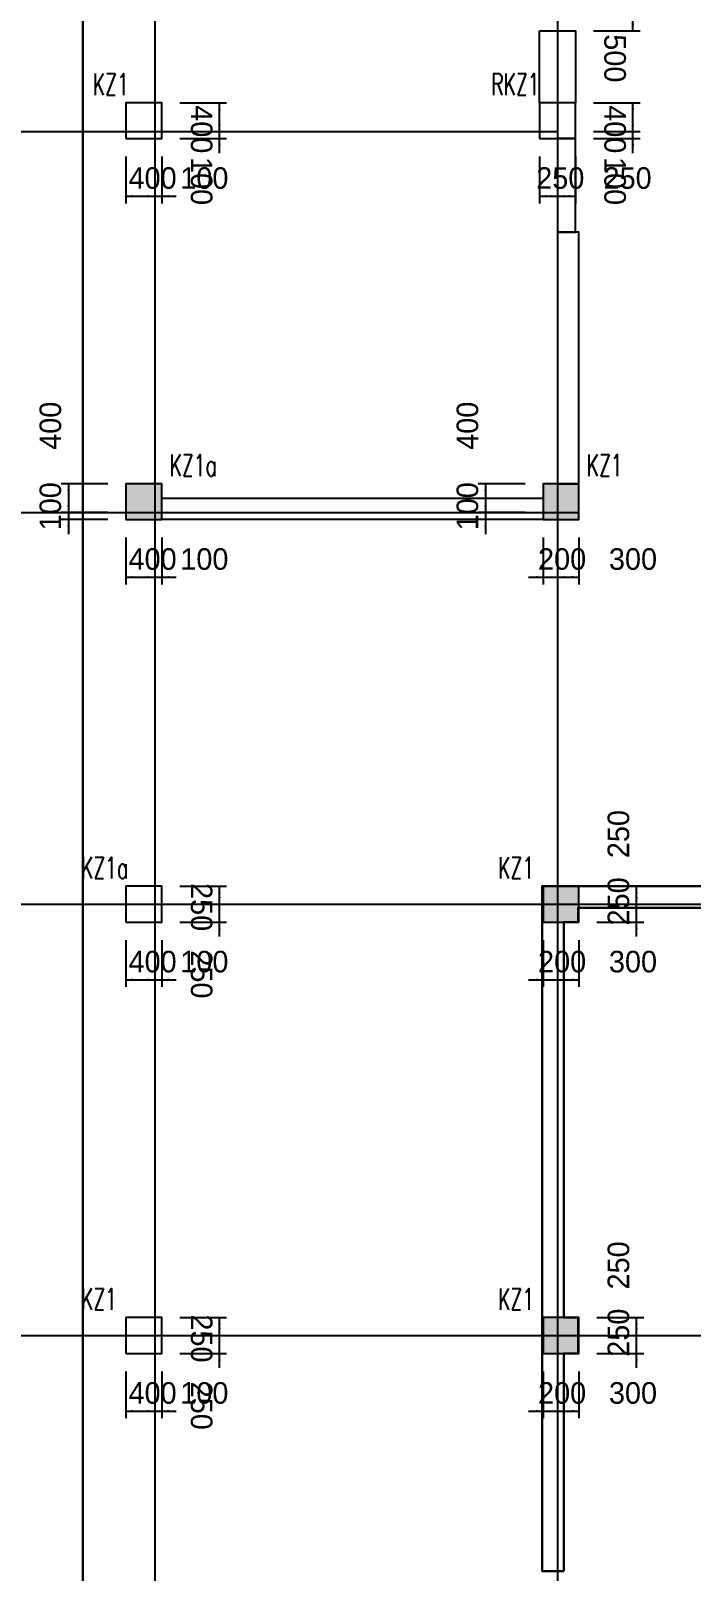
# Model space of a CAD drawing. Extents: x 19107 to 699106, y -67310 to 245688.
# Drawn here: x 591785 to 600968, y 203810 to 225238 of the extents above; entities that cross this region are included whole.
import ezdxf

# ---------------------------------------------------------------- set-up
doc = ezdxf.new("R2010")
doc.units = 0
doc.header["$LTSCALE"] = 100
doc.header["$MEASUREMENT"] = 0
for name, color, linetype in [('DIM', 3, 'Continuous'), ('DOTE', 253, 'Continuous'), ('HATCH', 254, 'Continuous'), ('Q-TEXT', 2, 'Continuous'), ('Q-门框', 6, 'Continuous'), ('WALL', 3, 'Continuous')]:
    doc.layers.add(name, color=color, linetype=linetype)
doc.layers.add('Select Column Frame Position', color=7, linetype='Continuous', lineweight=0)
doc.styles.get("Standard").update_dxf_attribs({"font": 'standard'})
doc.styles.add('汉字', font='汉字')
doc.dimstyles.get("Standard").update_dxf_attribs({"dimtxt": 300, "dimasz": 100, "dimexe": 100, "dimexo": 250, "dimgap": 100, "dimtad": 0, "dimtoh": 1, "dimdec": 0, "dimdsep": 46, "dimcen": 0.09, "dimclrt": 7, "dimadec": 0, "dimazin": 0, "dimtfac": 1, "dimtdec": 4, "dimtofl": 0, "dimtmove": 0, "dimatfit": 3, "dimfxl": 1, "dimtolj": 1, "dimtzin": 0, "dimarcsym": 0})

# ---------------------------------------------------------------- blocks, each defined once
blk = doc.blocks.new('*D259')
at = {"layer": 'DIM', "color": 0, "linetype": 'ByBlock', "lineweight": -2}
for p, q in [((598658, 218938), (598008, 218938)), ((598108, 218938), (598108, 218538)), ((598658, 218538), (598008, 218538))]:
    blk.add_line(p, q, dxfattribs=at)
for points in [[(598108, 218938), (598125, 218838), (598091, 218838)], [(598108, 218538), (598091, 218638), (598125, 218638)]]:
    blk.add_solid(points, dxfattribs=at)
at = {"layer": 'DIM', "color": 7, "linetype": 'Continuous', "lineweight": -2, "insert": (597858, 219744), "char_height": 300, "width": 576.67, "attachment_point": 5, "rotation": 90, "style": '汉字'}
blk.add_mtext('400', dxfattribs=at)
blk = doc.blocks.new('*D615')
at = {"layer": 'DIM', "color": 0, "linetype": 'ByBlock', "lineweight": -2}
for p, q in [((598108, 218738), (598108, 218238)), ((598658, 218538), (598008, 218538)), ((598658, 218438), (598008, 218438))]:
    blk.add_line(p, q, dxfattribs=at)
for points in [[(598108, 218538), (598091, 218638), (598125, 218638)], [(598108, 218438), (598125, 218338), (598091, 218338)]]:
    blk.add_solid(points, dxfattribs=at)
at = {"layer": 'DIM', "color": 7, "linetype": 'Continuous', "lineweight": -2, "insert": (597858, 218624), "char_height": 300, "width": 476.67, "attachment_point": 5, "rotation": 90, "style": '汉字'}
blk.add_mtext('100', dxfattribs=at)
blk = doc.blocks.new('*D937')
at = {"layer": 'DIM', "color": 0, "linetype": 'ByBlock', "lineweight": -2}
for p, q in [((598908, 218188), (598908, 217538)), ((599108, 218188), (599108, 217538)), ((598708, 217638), (599308, 217638))]:
    blk.add_line(p, q, dxfattribs=at)
for points in [[(598908, 217638), (598808, 217621), (598808, 217655)], [(599108, 217638), (599208, 217655), (599208, 217621)]]:
    blk.add_solid(points, dxfattribs=at)
at = {"layer": 'DIM', "color": 7, "linetype": 'Continuous', "lineweight": -2, "insert": (599173, 217888), "char_height": 300, "width": 566.67, "attachment_point": 5, "style": '汉字'}
blk.add_mtext('200', dxfattribs=at)
blk = doc.blocks.new('*D1311')
at = {"layer": 'DIM', "color": 0, "linetype": 'ByBlock', "lineweight": -2}
for p, q in [((599108, 218188), (599108, 217538)), ((599408, 218188), (599408, 217538)), ((599108, 217638), (599408, 217638))]:
    blk.add_line(p, q, dxfattribs=at)
for points in [[(599108, 217638), (599208, 217655), (599208, 217621)], [(599408, 217638), (599308, 217621), (599308, 217655)]]:
    blk.add_solid(points, dxfattribs=at)
at = {"layer": 'DIM', "color": 7, "linetype": 'Continuous', "lineweight": -2, "insert": (600159, 217888), "char_height": 300, "width": 566.67, "attachment_point": 5, "style": '汉字'}
blk.add_mtext('300', dxfattribs=at)
blk = doc.blocks.new('*D4460')
at = {"layer": 'DIM', "color": 0, "linetype": 'ByBlock', "lineweight": -2}
for p, q in [((598908, 206588), (598908, 205938)), ((599108, 206588), (599108, 205938)), ((598708, 206038), (599308, 206038))]:
    blk.add_line(p, q, dxfattribs=at)
for points in [[(598908, 206038), (598808, 206021), (598808, 206055)], [(599108, 206038), (599208, 206055), (599208, 206021)]]:
    blk.add_solid(points, dxfattribs=at)
at = {"layer": 'DIM', "color": 7, "linetype": 'Continuous', "lineweight": -2, "insert": (599173, 206288), "char_height": 300, "width": 566.67, "attachment_point": 5, "style": '汉字'}
blk.add_mtext('200', dxfattribs=at)
blk = doc.blocks.new('*D4795')
at = {"layer": 'DIM', "color": 0, "linetype": 'ByBlock', "lineweight": -2}
for p, q in [((599108, 206588), (599108, 205938)), ((599408, 206588), (599408, 205938)), ((599108, 206038), (599408, 206038))]:
    blk.add_line(p, q, dxfattribs=at)
for points in [[(599108, 206038), (599208, 206055), (599208, 206021)], [(599408, 206038), (599308, 206021), (599308, 206055)]]:
    blk.add_solid(points, dxfattribs=at)
at = {"layer": 'DIM', "color": 7, "linetype": 'Continuous', "lineweight": -2, "insert": (600159, 206288), "char_height": 300, "width": 566.67, "attachment_point": 5, "style": '汉字'}
blk.add_mtext('300', dxfattribs=at)
blk = doc.blocks.new('*D4815')
at = {"layer": 'DIM', "color": 0, "linetype": 'ByBlock', "lineweight": -2}
for p, q in [((600208, 206638), (600208, 207288)), ((599658, 207088), (600308, 207088)), ((599658, 206838), (600308, 206838))]:
    blk.add_line(p, q, dxfattribs=at)
for points in [[(600208, 207088), (600191, 207188), (600225, 207188)], [(600208, 206838), (600225, 206738), (600191, 206738)]]:
    blk.add_solid(points, dxfattribs=at)
at = {"layer": 'DIM', "color": 7, "linetype": 'Continuous', "lineweight": -2, "insert": (599958, 207128), "char_height": 300, "width": 566.67, "attachment_point": 5, "rotation": 90, "style": '汉字'}
blk.add_mtext('250', dxfattribs=at)
blk = doc.blocks.new('*D5138')
at = {"layer": 'DIM', "color": 0, "linetype": 'ByBlock', "lineweight": -2}
for p, q in [((599658, 207338), (600308, 207338)), ((600208, 207088), (600208, 207338)), ((599658, 207088), (600308, 207088))]:
    blk.add_line(p, q, dxfattribs=at)
for points in [[(600208, 207338), (600225, 207238), (600191, 207238)], [(600208, 207088), (600191, 207188), (600225, 207188)]]:
    blk.add_solid(points, dxfattribs=at)
at = {"layer": 'DIM', "color": 7, "linetype": 'Continuous', "lineweight": -2, "insert": (599958, 208064), "char_height": 300, "width": 566.67, "attachment_point": 5, "rotation": 90, "style": '汉字'}
blk.add_mtext('250', dxfattribs=at)
blk = doc.blocks.new('*D2828')
at = {"layer": 'DIM', "color": 0, "linetype": 'ByBlock', "lineweight": -2}
for p, q in [((593108, 206588), (593108, 205938)), ((593508, 206588), (593508, 205938)), ((593108, 206038), (593508, 206038))]:
    blk.add_line(p, q, dxfattribs=at)
for points in [[(593108, 206038), (593208, 206055), (593208, 206021)], [(593508, 206038), (593408, 206021), (593408, 206055)]]:
    blk.add_solid(points, dxfattribs=at)
at = {"layer": 'DIM', "color": 7, "linetype": 'Continuous', "lineweight": -2, "insert": (593478, 206288), "char_height": 300, "width": 576.67, "attachment_point": 5, "style": '汉字'}
blk.add_mtext('400', dxfattribs=at)
blk = doc.blocks.new('*D3143')
at = {"layer": 'DIM', "color": 0, "linetype": 'ByBlock', "lineweight": -2}
for p, q in [((593508, 206588), (593508, 205938)), ((593608, 206588), (593608, 205938)), ((593308, 206038), (593808, 206038))]:
    blk.add_line(p, q, dxfattribs=at)
for points in [[(593508, 206038), (593408, 206021), (593408, 206055)], [(593608, 206038), (593708, 206055), (593708, 206021)]]:
    blk.add_solid(points, dxfattribs=at)
at = {"layer": 'DIM', "color": 7, "linetype": 'Continuous', "lineweight": -2, "insert": (594198, 206288), "char_height": 300, "width": 476.67, "attachment_point": 5, "style": '汉字'}
blk.add_mtext('100', dxfattribs=at)
blk = doc.blocks.new('*D3512')
at = {"layer": 'DIM', "color": 0, "linetype": 'ByBlock', "lineweight": -2}
for p, q in [((594408, 206638), (594408, 207288)), ((593858, 207088), (594508, 207088)), ((593858, 206838), (594508, 206838))]:
    blk.add_line(p, q, dxfattribs=at)
for points in [[(594408, 207088), (594391, 207188), (594425, 207188)], [(594408, 206838), (594425, 206738), (594391, 206738)]]:
    blk.add_solid(points, dxfattribs=at)
at = {"layer": 'DIM', "color": 7, "linetype": 'Continuous', "lineweight": -2, "insert": (594158, 206112), "char_height": 300, "width": 566.67, "attachment_point": 5, "rotation": 270, "style": '汉字'}
blk.add_mtext('250', dxfattribs=at)
blk = doc.blocks.new('*D3842')
at = {"layer": 'DIM', "color": 0, "linetype": 'ByBlock', "lineweight": -2}
for p, q in [((593858, 207338), (594508, 207338)), ((594408, 207088), (594408, 207338)), ((593858, 207088), (594508, 207088))]:
    blk.add_line(p, q, dxfattribs=at)
for points in [[(594408, 207338), (594425, 207238), (594391, 207238)], [(594408, 207088), (594391, 207188), (594425, 207188)]]:
    blk.add_solid(points, dxfattribs=at)
at = {"layer": 'DIM', "color": 7, "linetype": 'Continuous', "lineweight": -2, "insert": (594158, 207048), "char_height": 300, "width": 566.67, "attachment_point": 5, "rotation": 270, "style": '汉字'}
blk.add_mtext('250', dxfattribs=at)
blk = doc.blocks.new('*D1338')
at = {"layer": 'DIM', "color": 0, "linetype": 'ByBlock', "lineweight": -2}
for p, q in [((598908, 212588), (598908, 211938)), ((599108, 212588), (599108, 211938)), ((598708, 212038), (599308, 212038))]:
    blk.add_line(p, q, dxfattribs=at)
for points in [[(598908, 212038), (598808, 212021), (598808, 212055)], [(599108, 212038), (599208, 212055), (599208, 212021)]]:
    blk.add_solid(points, dxfattribs=at)
at = {"layer": 'DIM', "color": 7, "linetype": 'Continuous', "lineweight": -2, "insert": (599173, 212288), "char_height": 300, "width": 566.67, "attachment_point": 5, "style": '汉字'}
blk.add_mtext('200', dxfattribs=at)
blk = doc.blocks.new('*D1651')
at = {"layer": 'DIM', "color": 0, "linetype": 'ByBlock', "lineweight": -2}
for p, q in [((599108, 212588), (599108, 211938)), ((599408, 212588), (599408, 211938)), ((599108, 212038), (599408, 212038))]:
    blk.add_line(p, q, dxfattribs=at)
for points in [[(599108, 212038), (599208, 212055), (599208, 212021)], [(599408, 212038), (599308, 212021), (599308, 212055)]]:
    blk.add_solid(points, dxfattribs=at)
at = {"layer": 'DIM', "color": 7, "linetype": 'Continuous', "lineweight": -2, "insert": (600159, 212288), "char_height": 300, "width": 566.67, "attachment_point": 5, "style": '汉字'}
blk.add_mtext('300', dxfattribs=at)
blk = doc.blocks.new('*D2017')
at = {"layer": 'DIM', "color": 0, "linetype": 'ByBlock', "lineweight": -2}
for p, q in [((600208, 212638), (600208, 213288)), ((599658, 213088), (600308, 213088)), ((599658, 212838), (600308, 212838))]:
    blk.add_line(p, q, dxfattribs=at)
for points in [[(600208, 213088), (600191, 213188), (600225, 213188)], [(600208, 212838), (600225, 212738), (600191, 212738)]]:
    blk.add_solid(points, dxfattribs=at)
at = {"layer": 'DIM', "color": 7, "linetype": 'Continuous', "lineweight": -2, "insert": (599958, 213128), "char_height": 300, "width": 566.67, "attachment_point": 5, "rotation": 90, "style": '汉字'}
blk.add_mtext('250', dxfattribs=at)
blk = doc.blocks.new('*D2331')
at = {"layer": 'DIM', "color": 0, "linetype": 'ByBlock', "lineweight": -2}
for p, q in [((599658, 213338), (600308, 213338)), ((600208, 213088), (600208, 213338)), ((599658, 213088), (600308, 213088))]:
    blk.add_line(p, q, dxfattribs=at)
for points in [[(600208, 213338), (600225, 213238), (600191, 213238)], [(600208, 213088), (600191, 213188), (600225, 213188)]]:
    blk.add_solid(points, dxfattribs=at)
at = {"layer": 'DIM', "color": 7, "linetype": 'Continuous', "lineweight": -2, "insert": (599958, 214064), "char_height": 300, "width": 566.67, "attachment_point": 5, "rotation": 90, "style": '汉字'}
blk.add_mtext('250', dxfattribs=at)
blk = doc.blocks.new('*D46')
at = {"layer": 'DIM', "color": 0, "linetype": 'ByBlock', "lineweight": -2}
for p, q in [((598858, 223488), (598858, 222838)), ((599108, 223488), (599108, 222838)), ((598858, 222938), (599108, 222938))]:
    blk.add_line(p, q, dxfattribs=at)
for points in [[(598858, 222938), (598958, 222955), (598958, 222921)], [(599108, 222938), (599008, 222921), (599008, 222955)]]:
    blk.add_solid(points, dxfattribs=at)
at = {"layer": 'DIM', "color": 7, "linetype": 'Continuous', "lineweight": -2, "insert": (599148, 223188), "char_height": 300, "width": 566.67, "attachment_point": 5, "style": '汉字'}
blk.add_mtext('250', dxfattribs=at)
blk = doc.blocks.new('*D374')
at = {"layer": 'DIM', "color": 0, "linetype": 'ByBlock', "lineweight": -2}
for p, q in [((599108, 223488), (599108, 222838)), ((599358, 223488), (599358, 222838)), ((599108, 222938), (599358, 222938))]:
    blk.add_line(p, q, dxfattribs=at)
for points in [[(599108, 222938), (599208, 222955), (599208, 222921)], [(599358, 222938), (599258, 222921), (599258, 222955)]]:
    blk.add_solid(points, dxfattribs=at)
at = {"layer": 'DIM', "color": 7, "linetype": 'Continuous', "lineweight": -2, "insert": (600084, 223188), "char_height": 300, "width": 566.67, "attachment_point": 5, "style": '汉字'}
blk.add_mtext('250', dxfattribs=at)
blk = doc.blocks.new('*D732')
at = {"layer": 'DIM', "color": 0, "linetype": 'ByBlock', "lineweight": -2}
for p, q in [((600158, 223538), (600158, 224038)), ((599608, 223838), (600258, 223838)), ((599608, 223738), (600258, 223738))]:
    blk.add_line(p, q, dxfattribs=at)
for points in [[(600158, 223838), (600141, 223938), (600175, 223938)], [(600158, 223738), (600175, 223638), (600141, 223638)]]:
    blk.add_solid(points, dxfattribs=at)
at = {"layer": 'DIM', "color": 7, "linetype": 'Continuous', "lineweight": -2, "insert": (599908, 223148), "char_height": 300, "width": 476.67, "attachment_point": 5, "rotation": 270, "style": '汉字'}
blk.add_mtext('100', dxfattribs=at)
blk = doc.blocks.new('*D1053')
at = {"layer": 'DIM', "color": 0, "linetype": 'ByBlock', "lineweight": -2}
for p, q in [((599608, 224238), (600258, 224238)), ((600158, 223838), (600158, 224238)), ((599608, 223838), (600258, 223838))]:
    blk.add_line(p, q, dxfattribs=at)
for points in [[(600158, 224238), (600175, 224138), (600141, 224138)], [(600158, 223838), (600141, 223938), (600175, 223938)]]:
    blk.add_solid(points, dxfattribs=at)
at = {"layer": 'DIM', "color": 7, "linetype": 'Continuous', "lineweight": -2, "insert": (599908, 223868), "char_height": 300, "width": 576.67, "attachment_point": 5, "rotation": 270, "style": '汉字'}
blk.add_mtext('400', dxfattribs=at)
blk = doc.blocks.new('*D4058')
at = {"layer": 'DIM', "color": 0, "linetype": 'ByBlock', "lineweight": -2}
for p, q in [((592858, 218938), (592208, 218938)), ((592308, 218938), (592308, 218538)), ((592858, 218538), (592208, 218538))]:
    blk.add_line(p, q, dxfattribs=at)
for points in [[(592308, 218938), (592325, 218838), (592291, 218838)], [(592308, 218538), (592291, 218638), (592325, 218638)]]:
    blk.add_solid(points, dxfattribs=at)
at = {"layer": 'DIM', "color": 7, "linetype": 'Continuous', "lineweight": -2, "insert": (592058, 219744), "char_height": 300, "width": 576.67, "attachment_point": 5, "rotation": 90, "style": '汉字'}
blk.add_mtext('400', dxfattribs=at)
blk = doc.blocks.new('*D4388')
at = {"layer": 'DIM', "color": 0, "linetype": 'ByBlock', "lineweight": -2}
for p, q in [((592308, 218738), (592308, 218238)), ((592858, 218538), (592208, 218538)), ((592858, 218438), (592208, 218438))]:
    blk.add_line(p, q, dxfattribs=at)
for points in [[(592308, 218538), (592291, 218638), (592325, 218638)], [(592308, 218438), (592325, 218338), (592291, 218338)]]:
    blk.add_solid(points, dxfattribs=at)
at = {"layer": 'DIM', "color": 7, "linetype": 'Continuous', "lineweight": -2, "insert": (592058, 218624), "char_height": 300, "width": 476.67, "attachment_point": 5, "rotation": 90, "style": '汉字'}
blk.add_mtext('100', dxfattribs=at)
blk = doc.blocks.new('*D4412')
at = {"layer": 'DIM', "color": 0, "linetype": 'ByBlock', "lineweight": -2}
for p, q in [((593108, 218188), (593108, 217538)), ((593508, 218188), (593508, 217538)), ((593108, 217638), (593508, 217638))]:
    blk.add_line(p, q, dxfattribs=at)
for points in [[(593108, 217638), (593208, 217655), (593208, 217621)], [(593508, 217638), (593408, 217621), (593408, 217655)]]:
    blk.add_solid(points, dxfattribs=at)
at = {"layer": 'DIM', "color": 7, "linetype": 'Continuous', "lineweight": -2, "insert": (593478, 217888), "char_height": 300, "width": 576.67, "attachment_point": 5, "style": '汉字'}
blk.add_mtext('400', dxfattribs=at)
blk = doc.blocks.new('*D4751')
at = {"layer": 'DIM', "color": 0, "linetype": 'ByBlock', "lineweight": -2}
for p, q in [((593508, 218188), (593508, 217538)), ((593608, 218188), (593608, 217538)), ((593308, 217638), (593808, 217638))]:
    blk.add_line(p, q, dxfattribs=at)
for points in [[(593508, 217638), (593408, 217621), (593408, 217655)], [(593608, 217638), (593708, 217655), (593708, 217621)]]:
    blk.add_solid(points, dxfattribs=at)
at = {"layer": 'DIM', "color": 7, "linetype": 'Continuous', "lineweight": -2, "insert": (594198, 217888), "char_height": 300, "width": 476.67, "attachment_point": 5, "style": '汉字'}
blk.add_mtext('100', dxfattribs=at)
blk = doc.blocks.new('*D3237')
at = {"layer": 'DIM', "color": 0, "linetype": 'ByBlock', "lineweight": -2}
for p, q in [((593108, 223488), (593108, 222838)), ((593508, 223488), (593508, 222838)), ((593108, 222938), (593508, 222938))]:
    blk.add_line(p, q, dxfattribs=at)
for points in [[(593108, 222938), (593208, 222955), (593208, 222921)], [(593508, 222938), (593408, 222921), (593408, 222955)]]:
    blk.add_solid(points, dxfattribs=at)
at = {"layer": 'DIM', "color": 7, "linetype": 'Continuous', "lineweight": -2, "insert": (593478, 223188), "char_height": 300, "width": 576.67, "attachment_point": 5, "style": '汉字'}
blk.add_mtext('400', dxfattribs=at)
blk = doc.blocks.new('*D3553')
at = {"layer": 'DIM', "color": 0, "linetype": 'ByBlock', "lineweight": -2}
for p, q in [((593508, 223488), (593508, 222838)), ((593608, 223488), (593608, 222838)), ((593308, 222938), (593808, 222938))]:
    blk.add_line(p, q, dxfattribs=at)
for points in [[(593508, 222938), (593408, 222921), (593408, 222955)], [(593608, 222938), (593708, 222955), (593708, 222921)]]:
    blk.add_solid(points, dxfattribs=at)
at = {"layer": 'DIM', "color": 7, "linetype": 'Continuous', "lineweight": -2, "insert": (594198, 223188), "char_height": 300, "width": 476.67, "attachment_point": 5, "style": '汉字'}
blk.add_mtext('100', dxfattribs=at)
blk = doc.blocks.new('*D3922')
at = {"layer": 'DIM', "color": 0, "linetype": 'ByBlock', "lineweight": -2}
for p, q in [((594408, 223538), (594408, 224038)), ((593858, 223838), (594508, 223838)), ((593858, 223738), (594508, 223738))]:
    blk.add_line(p, q, dxfattribs=at)
for points in [[(594408, 223838), (594391, 223938), (594425, 223938)], [(594408, 223738), (594425, 223638), (594391, 223638)]]:
    blk.add_solid(points, dxfattribs=at)
at = {"layer": 'DIM', "color": 7, "linetype": 'Continuous', "lineweight": -2, "insert": (594158, 223148), "char_height": 300, "width": 476.67, "attachment_point": 5, "rotation": 270, "style": '汉字'}
blk.add_mtext('100', dxfattribs=at)
blk = doc.blocks.new('*D4248')
at = {"layer": 'DIM', "color": 0, "linetype": 'ByBlock', "lineweight": -2}
for p, q in [((593858, 224238), (594508, 224238)), ((594408, 223838), (594408, 224238)), ((593858, 223838), (594508, 223838))]:
    blk.add_line(p, q, dxfattribs=at)
for points in [[(594408, 224238), (594425, 224138), (594391, 224138)], [(594408, 223838), (594391, 223938), (594425, 223938)]]:
    blk.add_solid(points, dxfattribs=at)
at = {"layer": 'DIM', "color": 7, "linetype": 'Continuous', "lineweight": -2, "insert": (594158, 223868), "char_height": 300, "width": 576.67, "attachment_point": 5, "rotation": 270, "style": '汉字'}
blk.add_mtext('400', dxfattribs=at)
blk = doc.blocks.new('*D2642')
at = {"layer": 'DIM', "color": 0, "linetype": 'ByBlock', "lineweight": -2}
for p, q in [((599608, 225738), (600258, 225738)), ((600158, 225238), (600158, 225738)), ((599608, 225238), (600258, 225238))]:
    blk.add_line(p, q, dxfattribs=at)
for points in [[(600158, 225738), (600175, 225638), (600141, 225638)], [(600158, 225238), (600141, 225338), (600175, 225338)]]:
    blk.add_solid(points, dxfattribs=at)
at = {"layer": 'DIM', "color": 7, "linetype": 'Continuous', "lineweight": -2, "insert": (599908, 224855), "char_height": 300, "width": 566.67, "attachment_point": 5, "rotation": 270, "style": '汉字'}
blk.add_mtext('500', dxfattribs=at)
blk = doc.blocks.new('*D15')
at = {"layer": 'DIM', "color": 0, "linetype": 'ByBlock', "lineweight": -2}
for p, q in [((593108, 212588), (593108, 211938)), ((593508, 212588), (593508, 211938)), ((593108, 212038), (593508, 212038))]:
    blk.add_line(p, q, dxfattribs=at)
for points in [[(593108, 212038), (593208, 212055), (593208, 212021)], [(593508, 212038), (593408, 212021), (593408, 212055)]]:
    blk.add_solid(points, dxfattribs=at)
at = {"layer": 'DIM', "color": 7, "linetype": 'Continuous', "lineweight": -2, "insert": (593478, 212288), "char_height": 300, "width": 576.67, "attachment_point": 5, "style": '汉字'}
blk.add_mtext('400', dxfattribs=at)
blk = doc.blocks.new('*D3019')
at = {"layer": 'DIM', "color": 0, "linetype": 'ByBlock', "lineweight": -2}
for p, q in [((593508, 212588), (593508, 211938)), ((593608, 212588), (593608, 211938)), ((593308, 212038), (593808, 212038))]:
    blk.add_line(p, q, dxfattribs=at)
for points in [[(593508, 212038), (593408, 212021), (593408, 212055)], [(593608, 212038), (593708, 212055), (593708, 212021)]]:
    blk.add_solid(points, dxfattribs=at)
at = {"layer": 'DIM', "color": 7, "linetype": 'Continuous', "lineweight": -2, "insert": (594198, 212288), "char_height": 300, "width": 476.67, "attachment_point": 5, "style": '汉字'}
blk.add_mtext('100', dxfattribs=at)
blk = doc.blocks.new('*D3334')
at = {"layer": 'DIM', "color": 0, "linetype": 'ByBlock', "lineweight": -2}
for p, q in [((594408, 212638), (594408, 213288)), ((593858, 213088), (594508, 213088)), ((593858, 212838), (594508, 212838))]:
    blk.add_line(p, q, dxfattribs=at)
for points in [[(594408, 213088), (594391, 213188), (594425, 213188)], [(594408, 212838), (594425, 212738), (594391, 212738)]]:
    blk.add_solid(points, dxfattribs=at)
at = {"layer": 'DIM', "color": 7, "linetype": 'Continuous', "lineweight": -2, "insert": (594158, 212112), "char_height": 300, "width": 566.67, "attachment_point": 5, "rotation": 270, "style": '汉字'}
blk.add_mtext('250', dxfattribs=at)
blk = doc.blocks.new('*D3703')
at = {"layer": 'DIM', "color": 0, "linetype": 'ByBlock', "lineweight": -2}
for p, q in [((593858, 213338), (594508, 213338)), ((594408, 213088), (594408, 213338)), ((593858, 213088), (594508, 213088))]:
    blk.add_line(p, q, dxfattribs=at)
for points in [[(594408, 213338), (594425, 213238), (594391, 213238)], [(594408, 213088), (594391, 213188), (594425, 213188)]]:
    blk.add_solid(points, dxfattribs=at)
at = {"layer": 'DIM', "color": 7, "linetype": 'Continuous', "lineweight": -2, "insert": (594158, 213048), "char_height": 300, "width": 566.67, "attachment_point": 5, "rotation": 270, "style": '汉字'}
blk.add_mtext('250', dxfattribs=at)
blk = doc.blocks.new('后浇带现场')
at = {"color": 6, "lineweight": 30}
blk.add_lwpolyline([(714656, 762040), (714656, 738930), (710056, 738930), (710056, 730049), (775507, 730049), (775507, 772730)], dxfattribs=at)

msp = doc.modelspace()

# ---------------------------------------------------------------- hatches: boundary and pattern name
at = {"layer": 'HATCH'}
for points in [[(593108.1, 218437.9), (593608.1, 218437.9), (593608.1, 218937.9), (593108.1, 218937.9)], [(598908.1, 218437.9), (599408.1, 218437.9), (599408.1, 218937.9), (598908.1, 218937.9)], [(598908.1, 212837.9), (599408.1, 212837.9), (599408.1, 213337.9), (598908.1, 213337.9)], [(598908.1, 206837.9), (599408.1, 206837.9), (599408.1, 207337.9), (598908.1, 207337.9)]]:
    msp.add_hatch(color=256, dxfattribs=at).paths.add_polyline_path(points, flags=0)

# ---------------------------------------------------------------- linework, layer by layer
at = {"color": 6, "lineweight": 30}
msp.add_lwpolyline([(599195.3, 203811), (599195.3, 206838.9), (599395.3, 206838.9), (599395.3, 207338.9), (599195.3, 207338.9), (599195.3, 212838.9), (599395.3, 212838.9), (599395.3, 213038.9), (604395.3, 213038.9), (604395.3, 212838.9), (604995.3, 212838.9), (604995.3, 213038.9), (610495.3, 213038.9), (610495.3, 212838.9), (614445.3, 212838.9), (614445.3, 213338.9), (614045.3, 213338.9), (614045.3, 213138.9), (610995.3, 213138.9), (610995.3, 213338.9), (598895.3, 213338.9), (598895.3, 203811), (599195.3, 203811)], dxfattribs=at)
at = {"layer": 'DOTE'}
for p, q in [((593508.1, 238913.1), (593508.1, 197087.9)), ((599108.1, 238913.1), (599108.1, 190087.9)), ((539629.1, 223837.9), (599108.1, 223837.9)), ((530358.1, 218537.9), (599408.1, 218537.9)), ((488717.2, 213087.9), (664518.6, 213087.9)), ((488958, 207087.9), (664518.6, 207087.9))]:
    msp.add_line(p, q, dxfattribs=at)
at = {"layer": 'Q-TEXT'}
msp.add_lwpolyline([(593608.1, 218737.9), (598908.1, 218737.9), (598908.1, 218437.9), (593608.1, 218437.9)], close=True, dxfattribs=at)
at = {"layer": 'Q-门框'}
msp.add_lwpolyline([(598858.1, 225237.9), (599358.1, 225237.9), (599358.1, 224237.9), (598858.1, 224237.9)], close=True, dxfattribs=at)
at = {"layer": 'Select Column Frame Position', "color": 7, "linetype": 'Continuous', "lineweight": -3}
for points in [[(593108.1, 223737.9), (593608.1, 223737.9), (593608.1, 224237.9), (593108.1, 224237.9), (593108.1, 223737.9)], [(598858.1, 223737.9), (599358.1, 223737.9), (599358.1, 224237.9), (598858.1, 224237.9), (598858.1, 223737.9)], [(593108.1, 218437.9), (593608.1, 218437.9), (593608.1, 218937.9), (593108.1, 218937.9), (593108.1, 218437.9)], [(598908.1, 218437.9), (599408.1, 218437.9), (599408.1, 218937.9), (598908.1, 218937.9), (598908.1, 218437.9)], [(593108.1, 212837.9), (593608.1, 212837.9), (593608.1, 213337.9), (593108.1, 213337.9), (593108.1, 212837.9)], [(598908.1, 212837.9), (599408.1, 212837.9), (599408.1, 213337.9), (598908.1, 213337.9), (598908.1, 212837.9)], [(593108.1, 206837.9), (593608.1, 206837.9), (593608.1, 207337.9), (593108.1, 207337.9), (593108.1, 206837.9)], [(598908.1, 206837.9), (599408.1, 206837.9), (599408.1, 207337.9), (598908.1, 207337.9), (598908.1, 206837.9)]]:
    msp.add_lwpolyline(points, dxfattribs=at)
at = {"layer": 'WALL'}
msp.add_lwpolyline([(599108.1, 223737.9), (599108.1, 222437.9), (599358.1, 222437.9), (599358.1, 223737.9)], close=True, dxfattribs=at)
msp.add_lwpolyline([(599108.1, 218937.9), (599408.1, 218937.9), (599408.1, 222437.9), (599108.1, 222437.9), (599108.1, 218937.9)], dxfattribs=at)

# ---------------------------------------------------------------- block references
at = {"color": 3, "lineweight": 30}
msp.add_blockref('后浇带现场', (-182998.7, -527042.1), dxfattribs=at)

# ---------------------------------------------------------------- texts
at = {"color": 200, "linetype": 'Continuous', "lineweight": -3, "width": 0.7}
for s, p in [('KZ1', (592645.1, 224344)), ('KZ1a', (593714.1, 219044)), ('KZ1', (599514.1, 219044)), ('KZ1a', (592481.8, 213444)), ('KZ1', (598281.8, 213444)), ('KZ1', (592481.8, 207444)), ('KZ1', (598281.8, 207444))]:
    msp.add_text(s, height=300, dxfattribs=at).set_placement(p)
at = {"color": 150, "linetype": 'Continuous', "lineweight": -3, "width": 0.7}
msp.add_text('RKZ1', height=300, dxfattribs=at).set_placement((598187, 224344))

# ---------------------------------------------------------------- dimensions: what is measured, and where the dimension line sits
at = {"layer": 'DIM', "color": 200}
for p1, p2, picture, middle in [((599358.1, 225237.9), (599358.1, 225737.9), '*D2642', (599908.1, 225487.9)), ((593608.1, 223837.9), (593608.1, 224237.9), '*D4248', (594158.1, 224456)), ((599358.1, 223837.9), (599358.1, 224237.9), '*D1053', (599908.1, 224456)), ((593608.1, 223737.9), (593608.1, 223837.9), '*D3922', (594158.1, 223536)), ((599358.1, 223737.9), (599358.1, 223837.9), '*D732', (599908.1, 223536)), ((593108.1, 223737.9), (593508.1, 223737.9), '*D3237', (592890, 223187.9)), ((593508.1, 223737.9), (593608.1, 223737.9), '*D3553', (593810, 223187.9)), ((598858.1, 223737.9), (599108.1, 223737.9), '*D46', (598640, 223187.9)), ((599108.1, 223737.9), (599358.1, 223737.9), '*D374', (599576.1, 223187.9)), ((593108.1, 218937.9), (593108.1, 218537.9), '*D4058', (592058.1, 219156)), ((598908.1, 218937.9), (598908.1, 218537.9), '*D259', (597858.1, 219156)), ((593108.1, 218537.9), (593108.1, 218437.9), '*D4388', (592058.1, 218236)), ((598908.1, 218537.9), (598908.1, 218437.9), '*D615', (597858.1, 218236)), ((593108.1, 218437.9), (593508.1, 218437.9), '*D4412', (592890, 217887.9)), ((593508.1, 218437.9), (593608.1, 218437.9), '*D4751', (593810, 217887.9)), ((598908.1, 218437.9), (599108.1, 218437.9), '*D937', (598690, 217887.9)), ((599108.1, 218437.9), (599408.1, 218437.9), '*D1311', (599626.1, 217887.9)), ((599408.1, 213087.9), (599408.1, 213337.9), '*D2331', (599958.1, 213556)), ((593608.1, 213087.9), (593608.1, 213337.9), '*D3703', (594158.1, 213556)), ((599408.1, 212837.9), (599408.1, 213087.9), '*D2017', (599958.1, 212619.9)), ((593608.1, 212837.9), (593608.1, 213087.9), '*D3334', (594158.1, 212619.9)), ((593108.1, 212837.9), (593508.1, 212837.9), '*D15', (592890, 212287.9)), ((593508.1, 212837.9), (593608.1, 212837.9), '*D3019', (593810, 212287.9)), ((598908.1, 212837.9), (599108.1, 212837.9), '*D1338', (598690, 212287.9)), ((599108.1, 212837.9), (599408.1, 212837.9), '*D1651', (599626.1, 212287.9)), ((599408.1, 207087.9), (599408.1, 207337.9), '*D5138', (599958.1, 207556)), ((593608.1, 207087.9), (593608.1, 207337.9), '*D3842', (594158.1, 207556)), ((599408.1, 206837.9), (599408.1, 207087.9), '*D4815', (599958.1, 206619.9)), ((593608.1, 206837.9), (593608.1, 207087.9), '*D3512', (594158.1, 206619.9)), ((593108.1, 206837.9), (593508.1, 206837.9), '*D2828', (592890, 206287.9)), ((593508.1, 206837.9), (593608.1, 206837.9), '*D3143', (593810, 206287.9)), ((598908.1, 206837.9), (599108.1, 206837.9), '*D4460', (598690, 206287.9)), ((599108.1, 206837.9), (599408.1, 206837.9), '*D4795', (599626.1, 206287.9))]:
    dim = msp.add_aligned_dim(p1=p1, p2=p2, distance=-800, dimstyle='Standard', dxfattribs=at)
    dim.commit()
    dim.dimension.update_dxf_attribs({"geometry": picture, "text_midpoint": middle})

doc.saveas('drawing.dxf')
